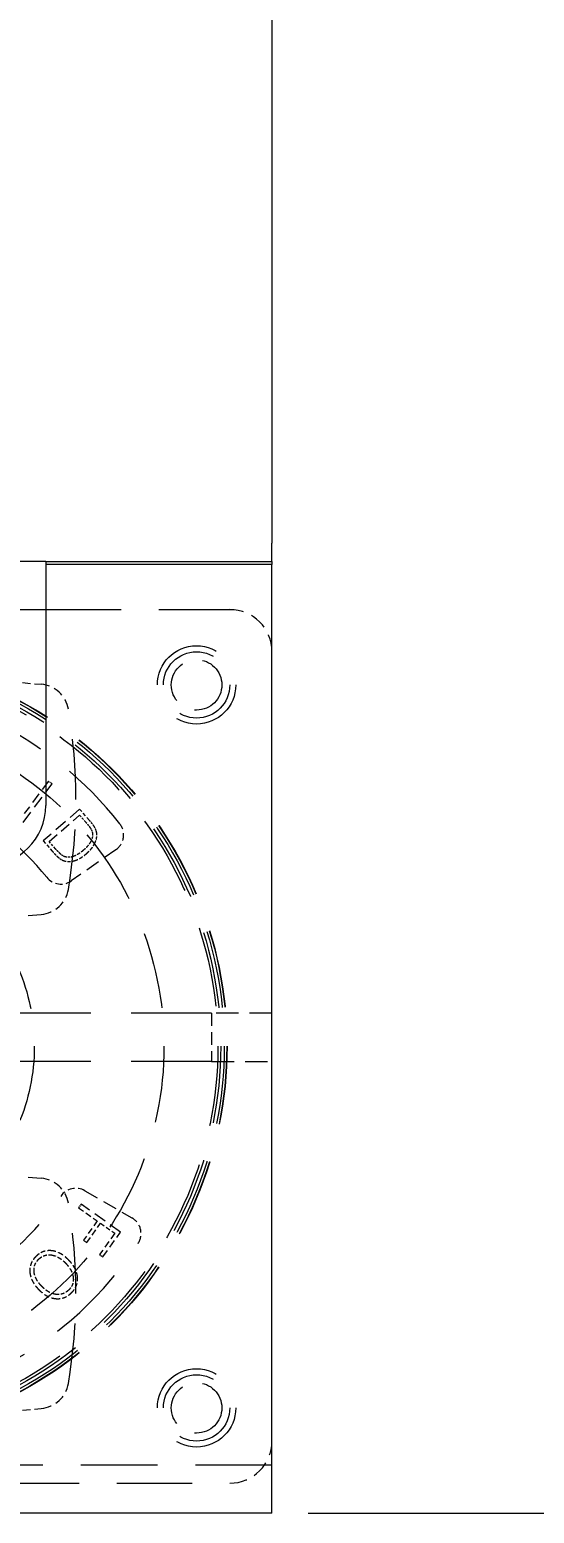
# Model space of a CAD drawing. Header units: millimetres. Extents: x 36 to 2484, y 36 to 1746.
# Drawn here: x 1519 to 1602.6, y 869.6 to 1115.9 of the extents above; entities that cross this region are included whole.
import ezdxf

# ---------------------------------------------------------------- set-up
doc = ezdxf.new("R2010")
doc.units = ezdxf.units.MM
doc.header["$LTSCALE"] = 6
doc.linetypes.add('HIDDEN', pattern=[9.525, 6.35, -3.175])
doc.layers.add('가는실선_A4', color=7, linetype='Continuous', lineweight=5)
doc.layers.add('굵은실선_A3', color=7, linetype='Continuous', lineweight=18)
doc.layers.add('가는파선_A3', color=7, linetype='HIDDEN', lineweight=13, true_color=0x008000)
doc.styles.add('치수문자_A3(2.5)', font='')
doc.styles.get('치수문자_A3(2.5)').set_extended_font_data('GulimChe')
doc.dimstyles.new('치수_A3(2.5)', dxfattribs={"dimscale": 6, "dimtxt": 2.5, "dimasz": 2.5, "dimexe": 1.5, "dimexo": 1, "dimgap": 0.5, "dimtad": 1, "dimtoh": 1, "dimdec": 1, "dimrnd": 1e-08, "dimdsep": 46, "dimtxsty": '치수문자_A3(2.5)', "dimcen": 0.09, "dimdle": 10, "dimclrd": 8, "dimclre": 8, "dimclrt": 7, "dimadec": 1, "dimazin": 2, "dimtfac": 0.8, "dimtmove": 0, "dimatfit": 3, "dimfxl": 1, "dimtolj": 1, "dimtzin": 0, "dimlwd": -1, "dimlwe": -1, "dimarcsym": 0})

# ---------------------------------------------------------------- blocks, each defined once
blk = doc.blocks.new('*D25')
at = {"layer": 'Defpoints', "color": 0, "transparency": 16777216}
for p in [(1559.17, 1344.63), (1559.17, 869.63), (1662.12, 869.63)]:
    blk.add_point(p, dxfattribs=at)
at = {"layer": '가는실선_A4', "color": 8, "transparency": 16777216}
for p, q in [((1565.17, 1344.63), (1671.12, 1344.63)), ((1662.12, 1329.63), (1662.12, 884.63)), ((1565.17, 869.63), (1671.12, 869.63))]:
    blk.add_line(p, q, dxfattribs=at)
for points in [[(1659.62, 1329.63), (1664.62, 1329.63), (1662.12, 1344.63)], [(1659.62, 884.63), (1664.62, 884.63), (1662.12, 869.63)]]:
    blk.add_solid(points, dxfattribs=at)
at = {"layer": '가는실선_A4', "color": 7, "transparency": 16777216, "insert": (1651.42, 1107.13), "char_height": 15, "attachment_point": 5, "rotation": 90, "style": '치수문자_A3(2.5)'}
blk.add_mtext('\\A1;475', dxfattribs=at)

msp = doc.modelspace()

# ---------------------------------------------------------------- linework, layer by layer
at = {"layer": '가는파선_A3', "ltscale": 0.328084}
msp.add_line((1521.668, 1019.627), (1559.168, 1019.627), dxfattribs=at)
at = {"layer": '가는파선_A3', "ltscale": 0.03505}
for p, q in [((1515.839, 1007.675), (1520.922, 1007.23)), ((1515.839, 886.58), (1520.922, 887.025))]:
    msp.add_line(p, q, dxfattribs=at)
at = {"layer": '가는파선_A3', "ltscale": 0.055011}
for p, q in [((1517.928, 984.303), (1522.71, 990.716)), ((1527.286, 986.499), (1521.256, 981.242)), ((1549.168, 952.627), (1549.168, 944.627)), ((1534.069, 916.314), (1527.543, 920.943))]:
    msp.add_line(p, q, dxfattribs=at)
at = {"layer": '가는파선_A3', "ltscale": 0.046262}
msp.add_line((1522.127, 991.151), (1518.104, 985.756), dxfattribs=at)
at = {"layer": '가는파선_A3', "ltscale": 0.00491}
for p, q in [((1522.71, 990.716), (1522.127, 991.151)), ((1527.543, 920.943), (1527.123, 920.35))]:
    msp.add_line(p, q, dxfattribs=at)
at = {"layer": '가는파선_A3', "ltscale": 0.045888}
msp.add_line((1522.233, 981.129), (1527.265, 985.516), dxfattribs=at)
at = {"layer": '가는파선_A3', "ltscale": 0.010294}
msp.add_line((1527.265, 985.516), (1528.256, 984.379), dxfattribs=at)
at = {"layer": '가는파선_A3', "ltscale": 0.016875}
msp.add_line((1528.905, 984.642), (1527.286, 986.499), dxfattribs=at)
at = {"layer": '가는파선_A3', "ltscale": 0.015304}
msp.add_line((1521.256, 981.242), (1522.725, 979.556), dxfattribs=at)
at = {"layer": '가는파선_A3', "ltscale": 0.010818}
msp.add_line((1523.274, 979.934), (1522.233, 981.129), dxfattribs=at)
at = {"layer": '가는파선_A3', "ltscale": 0.062002}
for p, q in [((1533.295, 979.776), (1525.91, 974.605)), ((1528.156, 923.174), (1535.963, 918.667))]:
    msp.add_line(p, q, dxfattribs=at)
at = {"layer": '가는파선_A3', "ltscale": 0.070812}
for p, q in [((1510.668, 968.127), (1520.922, 969.025)), ((1510.668, 926.127), (1520.922, 925.23))]:
    msp.add_line(p, q, dxfattribs=at)
at = {"layer": '가는파선_A3', "ltscale": 0.349956}
for p, q in [((1549.168, 952.627), (1369.168, 952.627)), ((1549.168, 944.627), (1369.168, 944.627))]:
    msp.add_line(p, q, dxfattribs=at)
at = {"layer": '가는파선_A3', "ltscale": 0.097324}
for p, q in [((1559.168, 952.627), (1549.168, 952.627)), ((1549.168, 944.627), (1559.168, 944.627))]:
    msp.add_line(p, q, dxfattribs=at)
at = {"layer": '가는파선_A3', "ltscale": 0.025997}
msp.add_line((1527.123, 920.35), (1530.213, 918.158), dxfattribs=at)
at = {"layer": '가는파선_A3', "ltscale": 0.027044}
for p, q in [((1530.213, 918.158), (1527.933, 914.944)), ((1528.473, 914.561), (1530.753, 917.775))]:
    msp.add_line(p, q, dxfattribs=at)
at = {"layer": '가는파선_A3', "ltscale": 0.029736}
msp.add_line((1533.108, 916.104), (1530.602, 912.572), dxfattribs=at)
at = {"layer": '가는파선_A3', "ltscale": 0.019791}
msp.add_line((1530.753, 917.775), (1533.108, 916.104), dxfattribs=at)
at = {"layer": '가는파선_A3', "ltscale": 0.034746}
msp.add_line((1531.142, 912.189), (1534.069, 916.314), dxfattribs=at)
at = {"layer": '가는파선_A3', "ltscale": 0.004461}
for p, q in [((1527.933, 914.944), (1528.473, 914.561)), ((1530.602, 912.572), (1531.142, 912.189))]:
    msp.add_line(p, q, dxfattribs=at)
at = {"layer": '가는파선_A3', "ltscale": 0.332458}
msp.add_line((1559.168, 877.627), (1369.168, 877.627), dxfattribs=at)
at = {"layer": '가는파선_A3', "ltscale": 0.327507}
msp.add_line((1421.158, 874.627), (1552.178, 874.627), dxfattribs=at)
at = {"layer": '가는파선_A3', "ltscale": 0.340571}
msp.add_circle((1486.668, 947.127), 65.052, dxfattribs=at)
at = {"layer": '가는파선_A3', "ltscale": 0.340297}
msp.add_circle((1486.668, 947.127), 65, dxfattribs=at)
at = {"layer": '가는파선_A3', "ltscale": 0.357311}
for centre in [(1546.668, 1007.127), (1546.668, 887.127)]:
    msp.add_circle(centre, 6.5, dxfattribs=at)
at = {"layer": '가는파선_A3', "ltscale": 0.302341}
for centre in [(1546.668, 1007.127), (1546.668, 887.127)]:
    msp.add_circle(centre, 5.5, dxfattribs=at)
at = {"layer": '가는파선_A3', "ltscale": 0.338101}
msp.add_circle((1486.668, 947.127), 64.581, dxfattribs=at)
at = {"layer": '가는파선_A3', "ltscale": 0.335061}
msp.add_circle((1486.668, 947.127), 64, dxfattribs=at)
at = {"layer": '가는파선_A3', "ltscale": 0.349222}
msp.add_circle((1486.668, 947.127), 63.528, dxfattribs=at)
at = {"layer": '가는파선_A3', "ltscale": 0.181174}
for centre in [(1546.668, 1007.127), (1546.668, 887.127)]:
    msp.add_circle(centre, 4.188, dxfattribs=at)
at = {"layer": '가는파선_A3', "ltscale": 0.333491}
msp.add_circle((1486.668, 947.127), 54.6, dxfattribs=at)
at = {"layer": '가는파선_A3', "ltscale": 0.330825}
msp.add_circle((1486.668, 947.127), 33.1, dxfattribs=at)
at = {"layer": '가는파선_A3', "ltscale": 0.04525}
for centre, start, end in [((1520.487, 1002.249), 9.56345, 85), ((1520.487, 974.006), 275, 350.43655), ((1520.487, 920.249), 9.56345, 85), ((1520.487, 892.006), 275, 350.43655)]:
    msp.add_arc(centre, 5, start, end, dxfattribs=at)
at = {"layer": '가는파선_A3', "ltscale": 0.317507}
msp.add_arc((1486.668, 947.127), 60, 38.01696, 141.98304, dxfattribs=at)
at = {"layer": '가는파선_A3', "ltscale": 0.262856}
for centre in [(1436.668, 988.127), (1436.668, 906.127)]:
    msp.add_arc(centre, 90, 350.43655, 9.56345, dxfattribs=at)
at = {"layer": '가는파선_A3', "ltscale": 0.353303}
msp.add_arc((1486.668, 947.127), 45, 38.58332, 141.41668, dxfattribs=at)
at = {"layer": '가는파선_A3', "ltscale": 0.033451}
for centre, start, end in [((1531.574, 982.233), 305, 38.01696), ((1534.463, 916.069), 326.98304, 60)]:
    msp.add_arc(centre, 3, start, end, dxfattribs=at)
at = {"layer": '가는파선_A3', "ltscale": 0.031071}
for centre, start, end in [((1524.19, 977.063), 218.58332, 305), ((1526.656, 920.576), 60, 146.41668)]:
    msp.add_arc(centre, 3, start, end, dxfattribs=at)
at = {"layer": '가는파선_A3', "ltscale": 0.310128}
msp.add_arc((1486.668, 947.127), 45, 213.58332, 326.41668, dxfattribs=at)
at = {"layer": '가는파선_A3', "ltscale": 0.348046}
msp.add_arc((1486.668, 947.127), 60, 213.01696, 326.98304, dxfattribs=at)
at = {"layer": '가는파선_A3', "ltscale": 0.075553}
for centre, major_axis in [((1552.158, 1012.618), (4.963, 4.963)), ((1552.158, 881.637), (4.963, -4.963))]:
    msp.add_ellipse(centre, major_axis=major_axis, ratio=0.9972647, start_param=5.4991567, end_param=7.0672139, dxfattribs=at)
at = {"layer": '가는파선_A3', "ltscale": 0.008284}
msp.add_open_spline([(1528.256, 984.379), (1528.812, 983.74), (1529.022, 983.434)], degree=2, dxfattribs=at)
at = {"layer": '가는파선_A3', "ltscale": 0.008742}
msp.add_open_spline([(1529.698, 983.634), (1529.447, 984.02), (1528.905, 984.642)], degree=2, dxfattribs=at)
at = {"layer": '가는파선_A3', "ltscale": 0.006727}
msp.add_open_spline([(1529.022, 983.434), (1529.351, 982.957), (1529.407, 982.53)], degree=2, dxfattribs=at)
at = {"layer": '가는파선_A3', "ltscale": 0.007638}
msp.add_open_spline([(1530.111, 982.597), (1530.031, 983.103), (1529.698, 983.634)], degree=2, dxfattribs=at)
at = {"layer": '가는파선_A3', "ltscale": 0.01214}
msp.add_open_spline([(1529.816, 980.871), (1530.23, 981.751), (1530.111, 982.597)], degree=2, dxfattribs=at)
at = {"layer": '가는파선_A3', "ltscale": 0.013066}
msp.add_open_spline([(1529.135, 981.141), (1528.754, 980.421), (1527.912, 979.686)], degree=2, dxfattribs=at)
at = {"layer": '가는파선_A3', "ltscale": 0.015367}
msp.add_open_spline([(1528.427, 979.128), (1529.393, 979.969), (1529.816, 980.871)], degree=2, dxfattribs=at)
at = {"layer": '가는파선_A3', "ltscale": 0.009819}
msp.add_open_spline([(1529.407, 982.53), (1529.506, 981.854), (1529.135, 981.141)], degree=2, dxfattribs=at)
at = {"layer": '가는파선_A3', "ltscale": 0.009264}
msp.add_open_spline([(1522.725, 979.556), (1523.296, 978.902), (1523.666, 978.577)], degree=2, dxfattribs=at)
at = {"layer": '가는파선_A3', "ltscale": 0.007841}
msp.add_open_spline([(1524.071, 979.103), (1523.781, 979.353), (1523.274, 979.934)], degree=2, dxfattribs=at)
at = {"layer": '가는파선_A3', "ltscale": 0.0073}
msp.add_open_spline([(1523.666, 978.577), (1524.13, 978.16), (1524.556, 977.985)], degree=2, dxfattribs=at)
at = {"layer": '가는파선_A3', "ltscale": 0.006145}
msp.add_open_spline([(1524.822, 978.605), (1524.462, 978.737), (1524.071, 979.103)], degree=2, dxfattribs=at)
at = {"layer": '가는파선_A3', "ltscale": 0.012878}
msp.add_open_spline([(1524.556, 977.985), (1525.427, 977.664), (1526.407, 977.943)], degree=2, dxfattribs=at)
at = {"layer": '가는파선_A3', "ltscale": 0.010078}
msp.add_open_spline([(1526.272, 978.66), (1525.499, 978.389), (1524.822, 978.605)], degree=2, dxfattribs=at)
at = {"layer": '가는파선_A3', "ltscale": 0.013307}
msp.add_open_spline([(1527.912, 979.686), (1527.036, 978.923), (1526.272, 978.66)], degree=2, dxfattribs=at)
at = {"layer": '가는파선_A3', "ltscale": 0.016159}
msp.add_open_spline([(1526.407, 977.943), (1527.396, 978.229), (1528.427, 979.128)], degree=2, dxfattribs=at)
at = {"layer": '가는파선_A3', "ltscale": 0.019823}
msp.add_open_spline([(1520.089, 912.311), (1518.936, 911.207), (1519.035, 909.723)], degree=2, dxfattribs=at)
at = {"layer": '가는파선_A3', "ltscale": 0.015833}
msp.add_open_spline([(1519.734, 909.762), (1519.622, 910.962), (1520.539, 911.841)], degree=2, dxfattribs=at)
at = {"layer": '가는파선_A3', "ltscale": 0.019411}
msp.add_open_spline([(1522.672, 913.207), (1521.202, 913.377), (1520.089, 912.311)], degree=2, dxfattribs=at)
at = {"layer": '가는파선_A3', "ltscale": 0.015423}
msp.add_open_spline([(1520.539, 911.841), (1521.417, 912.681), (1522.604, 912.51)], degree=2, dxfattribs=at)
at = {"layer": '가는파선_A3', "ltscale": 0.01909}
msp.add_open_spline([(1522.604, 912.51), (1523.828, 912.33), (1524.969, 911.138)], degree=2, dxfattribs=at)
at = {"layer": '가는파선_A3', "ltscale": 0.022595}
msp.add_open_spline([(1525.495, 911.642), (1524.158, 913.037), (1522.672, 913.207)], degree=2, dxfattribs=at)
at = {"layer": '가는파선_A3', "ltscale": 0.01912}
msp.add_open_spline([(1524.969, 911.138), (1526.111, 909.947), (1526.23, 908.708)], degree=2, dxfattribs=at)
at = {"layer": '가는파선_A3', "ltscale": 0.022668}
msp.add_open_spline([(1526.945, 908.747), (1526.839, 910.238), (1525.495, 911.642)], degree=2, dxfattribs=at)
at = {"layer": '가는파선_A3', "ltscale": 0.022663}
msp.add_open_spline([(1519.035, 909.723), (1519.118, 908.225), (1520.462, 906.821)], degree=2, dxfattribs=at)
at = {"layer": '가는파선_A3', "ltscale": 0.019155}
msp.add_open_spline([(1520.987, 907.324), (1519.838, 908.524), (1519.734, 909.762)], degree=2, dxfattribs=at)
at = {"layer": '가는파선_A3', "ltscale": 0.015311}
msp.add_open_spline([(1526.23, 908.708), (1526.342, 907.524), (1525.472, 906.69)], degree=2, dxfattribs=at)
at = {"layer": '가는파선_A3', "ltscale": 0.01934}
msp.add_open_spline([(1525.923, 906.22), (1527.044, 907.293), (1526.945, 908.747)], degree=2, dxfattribs=at)
at = {"layer": '가는파선_A3', "ltscale": 0.022736}
msp.add_open_spline([(1520.462, 906.821), (1521.813, 905.41), (1523.307, 905.263)], degree=2, dxfattribs=at)
at = {"layer": '가는파선_A3', "ltscale": 0.01916}
msp.add_open_spline([(1523.368, 905.968), (1522.143, 906.117), (1520.987, 907.324)], degree=2, dxfattribs=at)
at = {"layer": '가는파선_A3', "ltscale": 0.019744}
msp.add_open_spline([(1523.307, 905.263), (1524.77, 905.116), (1525.923, 906.22)], degree=2, dxfattribs=at)
at = {"layer": '가는파선_A3', "ltscale": 0.015792}
msp.add_open_spline([(1525.472, 906.69), (1524.555, 905.812), (1523.368, 905.968)], degree=2, dxfattribs=at)
at = {"layer": '굵은실선_A3'}
for p, q in [((1559.168, 1183.627), (1559.168, 1030.627)), ((1559.168, 1027.627), (1559.168, 1030.627)), ((1521.668, 1027.627), (1511.668, 1027.627)), ((1521.668, 1027.627), (1559.168, 1027.627)), ((1521.668, 1027.627), (1521.668, 1027.127)), ((1521.668, 1027.127), (1521.668, 987.127)), ((1559.168, 1027.127), (1521.668, 1027.127)), ((1559.168, 1027.627), (1559.168, 1027.127)), ((1559.168, 869.627), (1559.168, 1027.127)), ((1511.668, 1019.627), (1521.668, 1019.627)), ((1559.168, 869.627), (1364.168, 869.627))]:
    msp.add_line(p, q, dxfattribs=at)
msp.add_arc((1511.668, 987.127), 10, 270, 0, dxfattribs=at)

# ---------------------------------------------------------------- dimensions: what is measured, and where the dimension line sits
at = {"layer": '가는실선_A4', "color": 8, "true_color": 0x808080}
dim = msp.add_linear_dim(base=(1662.118, 869.627), p1=(1559.168, 1344.627), p2=(1559.168, 869.627), angle=90, dimstyle='치수_A3(2.5)', override={"dimgap": 0.5, "dimtoh": 0, "dimdec": 1, "dimtol": 0, "dimlim": 0, "dimtp": 0, "dimtm": 0, "dimtdec": 2, "dimtofl": 0, "dimatfit": 1}, dxfattribs=at)
dim.commit()
dim.dimension.update_dxf_attribs({"geometry": '*D25', "text_midpoint": (1662.118, 1107.127), "dimtype": 160})

doc.saveas('drawing.dxf')
